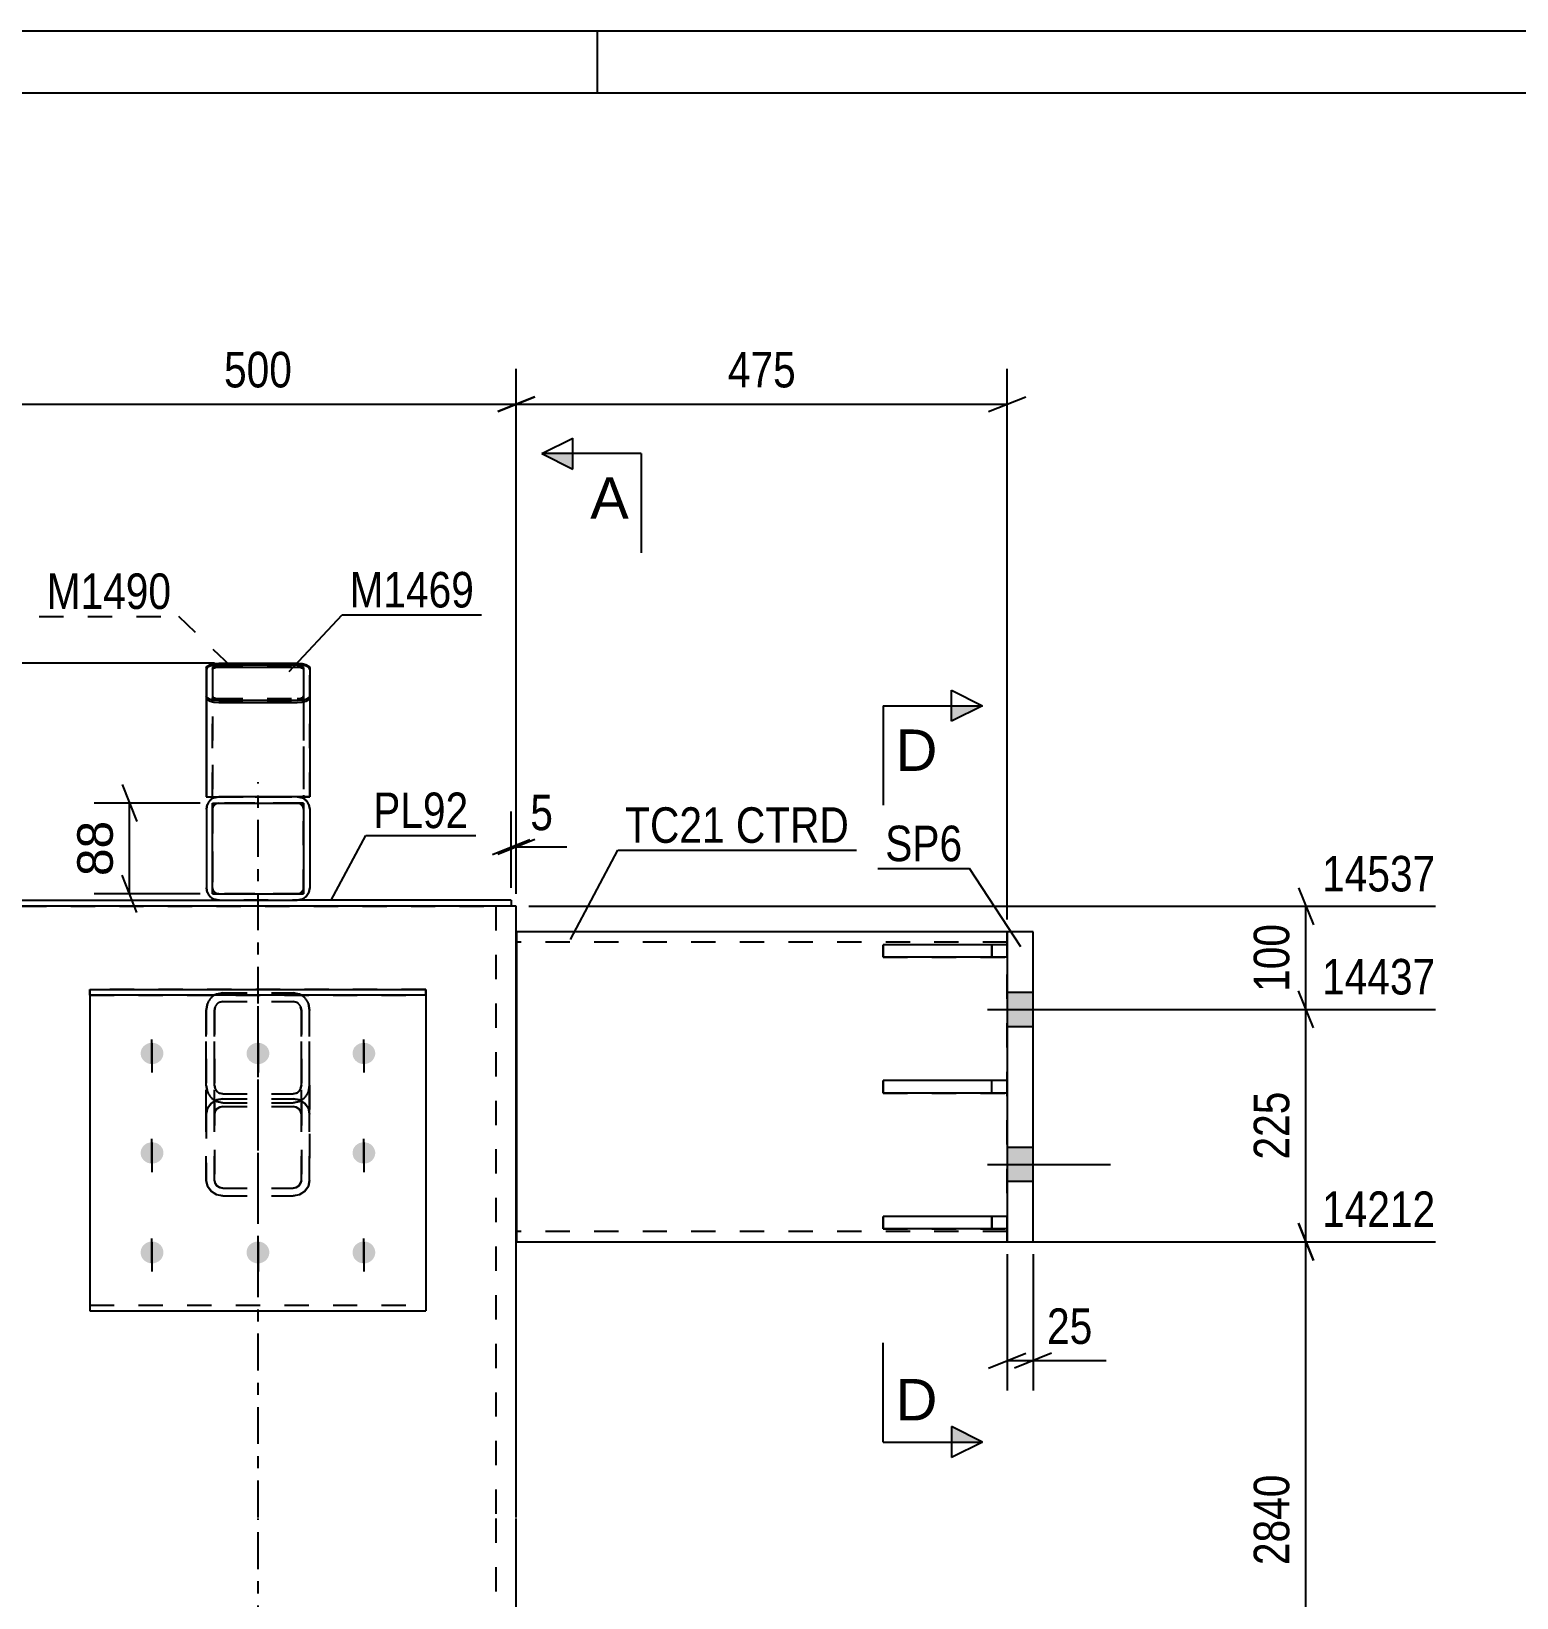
# Model space of a CAD drawing. Header units: millimetres. Extents: x -147 to 447, y -184 to 236.
# Drawn here: x -18.3 to 101.5, y 109.8 to 236.1 of the extents above; entities that cross this region are included whole.
import ezdxf

# ---------------------------------------------------------------- set-up
doc = ezdxf.new("R2010")
doc.units = ezdxf.units.MM
doc.linetypes.add('DXK_LINE_DOT2', pattern=[3.9198, 1.9599, -1.9599])
doc.linetypes.add('DXK_LINE_DOT3', pattern=[5.9187, 2.979, -0.9799, 0.9799, -0.9799])
doc.styles.add('Arial', font='arial.ttf', dxfattribs={"height": 0.2})
doc.styles.add('Arial Narrow', font='ARIALN.TTF', dxfattribs={"height": 0.2})

# ---------------------------------------------------------------- blocks, each defined once
blk = doc.blocks.new('Unknown-284876408-1134')
at = {"color": 5, "linetype": 'Continuous'}
for p, q in [((447.38, 236.15), (-146.62, 236.15)), ((27.38, 231.15), (27.38, 236.15)), ((442.38, 231.15), (-141.62, 231.15))]:
    blk.add_line(p, q, dxfattribs=at)
blk = doc.blocks.new('Part-284876408-3391 - 3382')
at = {"color": 2, "linetype": 'Continuous'}
for p, q in [((-4.09, 184.83), (-4.16, 184.69)), ((-4.16, 184.69), (-4.16, 174.41)), ((-3.87, 184.95), (-4.09, 184.83)), ((-3.55, 185.03), (-3.87, 184.95)), ((-3.66, 184.69), (-3.63, 184.76)), ((-3.66, 184.69), (-3.66, 182.39)), ((-3.63, 184.76), (-3.52, 184.82)), ((-3.16, 185.06), (-3.55, 185.03)), ((-3.52, 184.82), (-3.36, 184.86)), ((-3.36, 184.86), (-3.16, 184.87)), ((-3.16, 185.06), (3.17, 185.06)), ((-3.16, 184.87), (3.17, 184.87)), ((3.55, 185.03), (3.17, 185.06)), ((3.17, 184.87), (3.36, 184.86)), ((3.36, 184.86), (3.52, 184.82)), ((3.52, 184.82), (3.63, 184.76)), ((3.88, 184.95), (3.55, 185.03)), ((3.63, 184.76), (3.67, 184.69)), ((3.67, 184.69), (3.67, 182.39)), ((4.09, 184.83), (3.88, 184.95)), ((4.17, 184.69), (4.09, 184.83)), ((4.17, 184.69), (4.17, 174.41)), ((-4.16, 182.39), (-4.09, 182.25)), ((-4.09, 182.25), (-3.87, 182.13)), ((-3.87, 182.13), (-3.55, 182.05)), ((-3.63, 182.32), (-3.66, 182.39)), ((-3.52, 182.26), (-3.63, 182.32)), ((-3.55, 182.05), (-3.16, 182.02)), ((-3.36, 182.22), (-3.52, 182.26)), ((-3.16, 182.2), (-3.36, 182.22)), ((-3.16, 182.2), (3.17, 182.2)), ((-3.16, 182.02), (3.17, 182.02)), ((3.36, 182.22), (3.17, 182.2)), ((3.17, 182.02), (3.55, 182.05)), ((3.52, 182.26), (3.36, 182.22)), ((3.63, 182.32), (3.52, 182.26)), ((3.55, 182.05), (3.88, 182.13)), ((3.67, 182.39), (3.63, 182.32)), ((3.88, 182.13), (4.09, 182.25)), ((4.09, 182.25), (4.17, 182.39)), ((-4.16, 174.41), (-3.16, 174.41)), ((4.17, 174.41), (3.17, 174.41))]:
    blk.add_line(p, q, dxfattribs=at)
at = {"color": 7, "linetype": 'DXK_LINE_DOT2'}
for p, q in [((-3.66, 174.41), (-3.66, 182.39)), ((3.67, 182.39), (3.67, 174.41)), ((-4.16, 174.41), (-4.09, 174.41)), ((-4.09, 174.41), (-3.87, 174.41)), ((3.17, 174.41), (-3.16, 174.41))]:
    blk.add_line(p, q, dxfattribs=at)
blk = doc.blocks.new('Part-284876408-3384 - 3382')
at = {"color": 2, "linetype": 'Continuous'}
for p, q in [((-3.66, 166.58), (-3.66, 173.91)), ((-3.66, 173.91), (3.67, 173.91)), ((3.67, 173.91), (3.67, 166.58)), ((-3.66, 166.58), (3.67, 166.58))]:
    blk.add_line(p, q, dxfattribs=at)
at = {"color": 7, "linetype": 'DXK_LINE_DOT2'}
for p, q in [((-3.66, 173.91), (3.67, 173.91)), ((3.67, 166.58), (-3.66, 166.58))]:
    blk.add_line(p, q, dxfattribs=at)
blk = doc.blocks.new('Part-284876408-3385 - 3382')
at = {"color": 7, "linetype": 'DXK_LINE_DOT2'}
for p, q in [((-3.66, 173.91), (-3.66, 166.58)), ((3.67, 173.91), (-3.66, 173.91)), ((-3.66, 173.91), (3.17, 173.91)), ((3.67, 166.58), (3.67, 173.91)), ((3.67, 166.58), (-3.66, 166.58)), ((-3.66, 166.58), (3.17, 166.58))]:
    blk.add_line(p, q, dxfattribs=at)
blk = doc.blocks.new('Part-284876408-3386 - 3382')
at = {"color": 2, "linetype": 'Continuous'}
for p, q in [((-3.16, 174.41), (-3.55, 174.33)), ((-3.16, 174.41), (-3.16, 174.41)), ((3.17, 174.41), (-3.16, 174.41)), ((3.17, 174.41), (3.17, 174.41)), ((3.55, 174.33), (3.17, 174.41)), ((-4.09, 173.79), (-4.16, 173.41)), ((-4.16, 173.41), (-4.16, 173.41)), ((-4.16, 173.41), (-4.16, 167.08)), ((4.17, 173.41), (4.09, 173.79)), ((4.17, 173.41), (4.17, 173.41)), ((4.17, 173.41), (4.17, 167.08)), ((-4.16, 167.08), (-4.09, 166.69)), ((4.09, 166.69), (4.17, 167.08)), ((-3.55, 166.15), (-3.16, 166.08)), ((-3.16, 166.08), (-3.16, 166.08)), ((-3.16, 166.08), (3.17, 166.08)), ((3.17, 166.08), (3.55, 166.15)), ((3.17, 166.08), (3.17, 166.08))]:
    blk.add_line(p, q, dxfattribs=at)
at = {"color": 7, "linetype": 'DXK_LINE_DOT2'}
for p, q in [((-3.55, 174.33), (-3.16, 174.41)), ((-3.16, 174.41), (3.17, 174.41)), ((3.17, 174.41), (3.55, 174.33)), ((-4.16, 173.41), (-4.09, 173.79)), ((-4.16, 173.41), (-4.16, 173.41)), ((-3.63, 173.6), (-3.66, 173.41)), ((-3.66, 173.41), (-3.66, 167.08)), ((-3.52, 173.76), (-3.63, 173.6)), ((-3.63, 173.6), (-3.52, 173.76)), ((-3.36, 173.87), (-3.52, 173.76)), ((-3.52, 173.76), (-3.36, 173.87)), ((-3.16, 173.91), (-3.36, 173.87)), ((-3.36, 173.87), (-3.16, 173.91)), ((-3.16, 173.91), (3.17, 173.91)), ((-3.16, 173.91), (-3.16, 173.91)), ((3.17, 173.91), (-3.16, 173.91)), ((3.17, 173.91), (3.17, 173.91)), ((3.36, 173.87), (3.17, 173.91)), ((3.17, 173.91), (3.36, 173.87)), ((3.52, 173.76), (3.36, 173.87)), ((3.36, 173.87), (3.52, 173.76)), ((3.63, 173.6), (3.52, 173.76)), ((3.52, 173.76), (3.63, 173.6)), ((3.67, 173.41), (3.63, 173.6)), ((3.67, 173.41), (3.67, 167.08)), ((4.09, 173.79), (4.17, 173.41)), ((4.17, 173.41), (4.17, 173.41)), ((-4.09, 166.69), (-4.16, 167.08)), ((-3.66, 167.08), (-3.63, 166.89)), ((-3.63, 166.89), (-3.52, 166.72)), ((-3.52, 166.72), (-3.63, 166.89)), ((3.52, 166.72), (3.63, 166.89)), ((3.63, 166.89), (3.52, 166.72)), ((3.67, 167.08), (3.63, 166.89)), ((4.17, 167.08), (4.09, 166.69)), ((-3.16, 166.08), (-3.55, 166.15)), ((-3.52, 166.72), (-3.36, 166.61)), ((-3.36, 166.61), (-3.52, 166.72)), ((-3.36, 166.61), (-3.16, 166.58)), ((-3.16, 166.58), (-3.36, 166.61)), ((-3.16, 166.58), (3.17, 166.58)), ((-3.16, 166.58), (-3.16, 166.58)), ((3.17, 166.58), (-3.16, 166.58)), ((-3.16, 166.08), (3.17, 166.08)), ((3.17, 166.58), (3.36, 166.61)), ((3.36, 166.61), (3.17, 166.58)), ((3.17, 166.58), (3.17, 166.58)), ((3.55, 166.15), (3.17, 166.08)), ((3.36, 166.61), (3.52, 166.72)), ((3.52, 166.72), (3.36, 166.61))]:
    blk.add_line(p, q, dxfattribs=at)
at = {"color": 7, "linetype": 'DXK_LINE_DOT3'}
blk.add_line((0, 170.24), (0, 170.24), dxfattribs=at)
at = {"color": 2, "linetype": 'Continuous'}
for centre, start, end in [((-3.16, 173.41), 112.5, 157.5), ((3.17, 173.41), 22.5, 67.5), ((-3.16, 167.08), 202.5, 247.5), ((3.17, 167.08), 292.5, 337.5)]:
    blk.add_arc(centre, 1, start, end, dxfattribs=at)
at = {"color": 7, "linetype": 'DXK_LINE_DOT2'}
for centre, start, end in [((-3.16, 173.41), 112.5, 157.5), ((3.17, 173.41), 22.5, 67.5), ((-3.16, 167.08), 202.5, 247.5), ((3.17, 167.08), 292.5, 337.5)]:
    blk.add_arc(centre, 1, start, end, dxfattribs=at)
blk = doc.blocks.new('Part-284876408-3396 - 3382')
at = {"color": 2, "linetype": 'Continuous'}
for p, q in [((-4.17, 184.82), (-4.09, 184.96)), ((-4.17, 184.82), (-4.17, 174.41)), ((-4.09, 184.96), (-3.87, 185.08)), ((-3.87, 185.08), (-3.55, 185.16)), ((-3.55, 185.16), (-3.17, 185.19)), ((-3.17, 185.19), (3.17, 185.19)), ((3.17, 185.19), (3.55, 185.16)), ((3.55, 185.16), (3.87, 185.08)), ((3.87, 185.08), (4.09, 184.96)), ((4.09, 184.96), (4.17, 184.82)), ((4.17, 184.82), (4.17, 184.7)), ((-4.17, 174.41), (-4.16, 174.41))]:
    blk.add_line(p, q, dxfattribs=at)
at = {"color": 7, "linetype": 'DXK_LINE_DOT2'}
for p, q in [((-3.63, 184.89), (-3.67, 184.82)), ((-3.67, 184.82), (-3.67, 174.41)), ((-3.52, 184.95), (-3.63, 184.89)), ((-3.36, 184.99), (-3.52, 184.95)), ((-3.17, 185.01), (-3.36, 184.99)), ((-3.17, 185.01), (3.17, 185.01)), ((3.36, 184.99), (3.17, 185.01)), ((3.52, 184.95), (3.36, 184.99)), ((3.63, 184.89), (3.52, 184.95)), ((3.67, 184.82), (3.63, 184.89)), ((3.67, 184.82), (3.67, 174.41)), ((4.17, 174.41), (4.17, 184.7)), ((-4.09, 182.38), (-4.17, 182.52)), ((-3.87, 182.26), (-4.09, 182.38)), ((-3.55, 182.18), (-3.87, 182.26)), ((-3.67, 182.52), (-3.63, 182.45)), ((-3.63, 182.45), (-3.52, 182.39)), ((-3.17, 182.15), (-3.55, 182.18)), ((-3.52, 182.39), (-3.36, 182.35)), ((-3.36, 182.35), (-3.17, 182.34)), ((-3.17, 182.34), (3.17, 182.34)), ((-3.17, 182.15), (3.17, 182.15)), ((3.17, 182.34), (3.36, 182.35)), ((3.55, 182.18), (3.17, 182.15)), ((3.36, 182.35), (3.52, 182.39)), ((3.52, 182.39), (3.63, 182.45)), ((3.87, 182.26), (3.55, 182.18)), ((3.63, 182.45), (3.67, 182.52)), ((4.09, 182.38), (3.87, 182.26)), ((4.17, 182.52), (4.09, 182.38)), ((-4.16, 174.41), (4.17, 174.41))]:
    blk.add_line(p, q, dxfattribs=at)
blk = doc.blocks.new('Part-284876408-3397 - 3382')
at = {"color": 7, "linetype": 'DXK_LINE_DOT2'}
for p, q in [((13.54, 158.87), (-13.55, 158.87)), ((-13.55, 158.87), (-13.55, 158.41)), ((-13.55, 158.87), (-13.55, 132.96)), ((-13.55, 158.41), (13.54, 158.41)), ((13.54, 158.41), (13.54, 158.87)), ((13.54, 158.87), (13.54, 132.96)), ((-13.55, 133.42), (13.54, 133.42)), ((-13.55, 132.96), (13.54, 132.96))]:
    blk.add_line(p, q, dxfattribs=at)
blk = doc.blocks.new('Part-284876408-3399 - 3382')
at = {"color": 2, "linetype": 'Continuous'}
for p, q in [((50.42, 161.48), (50.42, 162.48)), ((60.42, 162.48), (50.42, 162.48)), ((60.42, 162.48), (60.42, 161.48)), ((60.42, 161.48), (50.42, 161.48))]:
    blk.add_line(p, q, dxfattribs=at)
at = {"color": 7, "linetype": 'DXK_LINE_DOT2'}
for p, q in [((59.17, 161.48), (59.17, 162.48)), ((60.42, 162.48), (60.42, 162.48)), ((60.42, 162.48), (60.42, 162.48)), ((60.42, 161.48), (60.42, 161.48)), ((60.42, 161.48), (60.42, 161.48))]:
    blk.add_line(p, q, dxfattribs=at)
blk = doc.blocks.new('Part-284876408-3400 - 3382')
at = {"color": 2, "linetype": 'Continuous'}
for p, q in [((50.42, 139.57), (50.42, 140.57)), ((60.42, 140.57), (50.42, 140.57)), ((60.42, 140.57), (60.42, 139.57)), ((60.42, 139.57), (50.42, 139.57))]:
    blk.add_line(p, q, dxfattribs=at)
at = {"color": 7, "linetype": 'DXK_LINE_DOT2'}
for p, q in [((59.17, 139.57), (59.17, 140.57)), ((60.42, 140.57), (60.42, 140.57)), ((60.42, 140.57), (60.42, 140.57)), ((60.42, 139.57), (60.42, 139.57)), ((60.42, 139.57), (60.42, 139.57))]:
    blk.add_line(p, q, dxfattribs=at)
blk = doc.blocks.new('Part-284876408-3401 - 3382')
at = {"color": 2, "linetype": 'Continuous'}
for p, q in [((50.42, 150.52), (50.42, 151.52)), ((60.42, 151.52), (50.42, 151.52)), ((60.42, 150.52), (50.42, 150.52)), ((60.42, 151.52), (60.42, 150.52))]:
    blk.add_line(p, q, dxfattribs=at)
at = {"color": 7, "linetype": 'DXK_LINE_DOT2'}
for p, q in [((59.17, 150.52), (59.17, 151.52)), ((60.42, 151.52), (60.42, 151.52)), ((60.42, 151.52), (60.42, 151.52)), ((60.42, 150.52), (60.42, 150.52)), ((60.42, 150.52), (60.42, 150.52))]:
    blk.add_line(p, q, dxfattribs=at)
blk = doc.blocks.new('Part-284876408-3402 - 3382')
at = {"color": 7, "linetype": 'DXK_LINE_DOT2'}
for p, q in [((60.42, 162.48), (50.42, 162.48)), ((50.42, 162.48), (50.42, 161.48)), ((59.17, 162.48), (59.17, 161.48)), ((60.42, 161.48), (60.42, 162.48)), ((50.42, 161.48), (60.42, 161.48))]:
    blk.add_line(p, q, dxfattribs=at)
blk = doc.blocks.new('Part-284876408-3403 - 3382')
at = {"color": 7, "linetype": 'DXK_LINE_DOT2'}
for p, q in [((60.42, 140.57), (50.42, 140.57)), ((50.42, 140.57), (50.42, 139.57)), ((59.17, 140.57), (59.17, 139.57)), ((60.42, 139.57), (60.42, 140.57)), ((50.42, 139.57), (60.42, 139.57))]:
    blk.add_line(p, q, dxfattribs=at)
blk = doc.blocks.new('Part-284876408-3404 - 3382')
at = {"color": 7, "linetype": 'DXK_LINE_DOT2'}
for p, q in [((60.42, 151.52), (50.42, 151.52)), ((50.42, 151.52), (50.42, 150.52)), ((50.42, 150.52), (60.42, 150.52)), ((59.17, 150.52), (59.17, 151.52)), ((60.42, 150.52), (60.42, 151.52))]:
    blk.add_line(p, q, dxfattribs=at)
blk = doc.blocks.new('Part-284876408-3422 - 3382')
at = {"color": 7, "linetype": 'DXK_LINE_DOT3'}
for p, q in [((0, 116.3), (0, 175.58)), ((0, 29.27), (0, 116.2))]:
    blk.add_line(p, q, dxfattribs=at)
at = {"color": 2, "linetype": 'Continuous'}
for p, q in [((-19.02, 165.58), (-17.5, 165.58)), ((19.02, 165.58), (-17.5, 165.58)), ((20.83, 165.58), (20.42, 165.58)), ((20.83, 116.3), (20.83, 165.58)), ((20.83, 29.27), (20.83, 116.2))]:
    blk.add_line(p, q, dxfattribs=at)
at = {"color": 7, "linetype": 'DXK_LINE_DOT2'}
for p, q in [((20.42, 165.58), (17.5, 165.58)), ((19.17, 165.58), (19.17, 116.3)), ((19.17, 116.2), (19.17, 29.27))]:
    blk.add_line(p, q, dxfattribs=at)
blk = doc.blocks.new('Bolt-284876408-3424 - 3382')
at = {"linetype": 'Continuous'}
for points in [[(60.42, 158.65), (60.42, 155.9), (62.5, 155.9), (62.5, 158.65)], [(60.42, 158.65), (60.42, 155.9), (62.5, 155.9), (62.5, 158.65)], [(60.42, 146.15), (60.42, 143.4), (62.5, 143.4), (62.5, 146.15)], [(60.42, 146.15), (60.42, 143.4), (62.5, 143.4), (62.5, 146.15)]]:
    blk.add_hatch(color=1, dxfattribs=at).paths.add_polyline_path(points)
at = {"color": 1, "linetype": 'Continuous'}
for p, q in [((60.42, 158.65), (62.5, 158.65)), ((60.42, 158.65), (62.5, 158.65)), ((58.84, 157.27), (68.75, 157.27)), ((58.84, 157.27), (68.75, 157.27)), ((60.42, 155.9), (62.5, 155.9)), ((60.42, 155.9), (62.5, 155.9)), ((60.42, 146.15), (62.5, 146.15)), ((60.42, 146.15), (62.5, 146.15)), ((58.84, 144.77), (68.75, 144.77)), ((58.84, 144.77), (68.75, 144.77)), ((60.42, 143.4), (62.5, 143.4)), ((60.42, 143.4), (62.5, 143.4))]:
    blk.add_line(p, q, dxfattribs=at)
blk = doc.blocks.new('Bolt-284876408-3427 - 3382')
at = {"color": 1, "linetype": 'DXK_LINE_DOT2'}
for p, q in [((-8.55, 152.89), (-8.55, 155.25)), ((0, 152.89), (0, 155.25)), ((8.54, 152.89), (8.54, 155.25)), ((-8.55, 144.86), (-8.55, 147.23)), ((8.54, 144.86), (8.54, 147.23)), ((-8.55, 136.84), (-8.55, 139.2)), ((0, 136.84), (0, 139.2)), ((8.54, 136.84), (8.54, 139.2))]:
    blk.add_line(p, q, dxfattribs=at)
blk = doc.blocks.new('Part-284876408-3497 - 3382')
at = {"color": 7, "linetype": 'DXK_LINE_DOT2'}
for p, q in [((-2.84, 158.61), (-3.35, 158.5)), ((-2.84, 158.61), (2.83, 158.61)), ((3.34, 158.5), (2.83, 158.61)), ((-4.07, 157.73), (-4.17, 157.19)), ((-4.17, 148.81), (-4.17, 157.19)), ((-4.17, 157.19), (-4.17, 151.16)), ((-3.5, 157.19), (-3.45, 157.46)), ((-3.5, 148.81), (-3.5, 157.19)), ((-3.5, 151.16), (-3.5, 157.19)), ((-3.09, 157.85), (-2.84, 157.9)), ((-2.84, 157.9), (2.83, 157.9)), ((2.83, 157.9), (3.08, 157.85)), ((3.44, 157.46), (3.5, 157.19)), ((3.5, 148.81), (3.5, 157.19)), ((3.5, 151.16), (3.5, 157.19)), ((4.16, 157.19), (4.06, 157.73)), ((4.16, 148.81), (4.16, 157.19)), ((4.16, 151.16), (4.16, 157.19)), ((-4.17, 143.48), (-4.17, 151.16)), ((-4.17, 151.16), (-4.07, 150.62)), ((-3.5, 143.48), (-3.5, 151.16)), ((-3.45, 150.89), (-3.5, 151.16)), ((-2.84, 150.45), (-3.09, 150.51)), ((-2.84, 150.45), (2.83, 150.45)), ((3.08, 150.51), (2.83, 150.45)), ((3.5, 151.16), (3.44, 150.89)), ((3.5, 143.48), (3.5, 151.16)), ((4.06, 150.62), (4.16, 151.16)), ((4.16, 143.48), (4.16, 151.16)), ((-4.17, 148.81), (-4.07, 149.29)), ((-4.07, 149.29), (-3.78, 149.69)), ((-3.78, 149.69), (-3.35, 149.96)), ((-3.31, 149.25), (-3.45, 149.05)), ((-3.35, 149.96), (-2.84, 150.06)), ((-3.35, 149.85), (-2.84, 149.74)), ((-3.09, 149.39), (-3.31, 149.25)), ((-2.84, 149.43), (-3.09, 149.39)), ((-2.84, 150.06), (2.83, 150.06)), ((-2.84, 149.74), (2.83, 149.74)), ((-2.84, 149.43), (2.83, 149.43)), ((2.83, 150.06), (3.34, 149.96)), ((2.83, 149.74), (3.34, 149.85)), ((3.08, 149.39), (2.83, 149.43)), ((3.3, 149.25), (3.08, 149.39)), ((3.44, 149.05), (3.3, 149.25)), ((3.34, 149.96), (3.77, 149.69)), ((3.77, 149.69), (4.06, 149.29)), ((4.06, 149.29), (4.16, 148.81)), ((-4.17, 143.48), (-4.17, 148.81)), ((-3.45, 149.05), (-3.5, 148.81)), ((-3.5, 143.48), (-3.5, 148.81)), ((3.5, 148.81), (3.44, 149.05)), ((3.5, 143.48), (3.5, 148.81)), ((4.16, 143.48), (4.16, 148.81)), ((-4.07, 143), (-4.17, 143.48)), ((-3.78, 142.6), (-4.07, 143)), ((-3.5, 143.48), (-3.45, 143.24)), ((-3.45, 143.24), (-3.31, 143.04)), ((-3.31, 143.04), (-3.09, 142.9)), ((-3.09, 142.9), (-2.84, 142.86)), ((-2.84, 142.86), (2.83, 142.86)), ((2.83, 142.86), (3.08, 142.9)), ((3.08, 142.9), (3.3, 143.04)), ((3.3, 143.04), (3.44, 143.24)), ((3.44, 143.24), (3.5, 143.48)), ((4.06, 143), (3.77, 142.6)), ((4.16, 143.48), (4.06, 143)), ((-3.35, 142.32), (-3.78, 142.6)), ((-2.84, 142.23), (-3.35, 142.32)), ((-2.84, 142.23), (2.83, 142.23)), ((3.34, 142.32), (2.83, 142.23)), ((3.77, 142.6), (3.34, 142.32))]:
    blk.add_line(p, q, dxfattribs=at)
at = {"color": 7, "linetype": 'DXK_LINE_DOT3'}
blk.add_line((0, 142.72), (0, 157.6), dxfattribs=at)
at = {"color": 7, "linetype": 'DXK_LINE_DOT2'}
for centre, radius, start, end in [((-2.78, 157.25), 1.38, 114.3199, 159.2417), ((2.77, 157.25), 1.38, 20.7583, 65.68), ((-2.81, 157.22), 0.69, 114.3199, 159.2417), ((2.8, 157.22), 0.69, 20.7583, 65.68), ((-2.78, 151.11), 1.38, 200.7583, 245.68), ((-2.81, 151.13), 0.69, 200.7583, 245.68), ((2.8, 151.13), 0.69, 294.3199, 339.2417), ((2.77, 151.11), 1.38, 294.3199, 339.2417)]:
    blk.add_arc(centre, radius, start, end, dxfattribs=at)
blk = doc.blocks.new('Part-284876408-3502 - 3382')
at = {"color": 2, "linetype": 'Continuous'}
for p, q in [((-20.42, 166.08), (-3.16, 166.08)), ((-20.42, 166.08), (-20.42, 165.58)), ((-20.42, 165.58), (-19.02, 165.58)), ((20.42, 166.08), (3.17, 166.08)), ((20.42, 165.58), (19.02, 165.58)), ((20.42, 166.08), (20.42, 165.58))]:
    blk.add_line(p, q, dxfattribs=at)
at = {"color": 7, "linetype": 'DXK_LINE_DOT2'}
for p, q in [((-19.02, 165.58), (19.02, 165.58)), ((20.42, 166.08), (-3.16, 166.08)), ((-3.16, 166.08), (3.17, 166.08))]:
    blk.add_line(p, q, dxfattribs=at)
blk = doc.blocks.new('Part-284876408-3537 - 3382')
at = {"color": 2, "linetype": 'Continuous'}
for p, q in [((60.42, 163.52), (60.42, 138.52)), ((62.5, 163.52), (60.42, 163.52)), ((62.5, 138.52), (62.5, 163.52)), ((60.42, 138.52), (62.5, 138.52))]:
    blk.add_line(p, q, dxfattribs=at)
blk = doc.blocks.new('Part-284876408-3548 - 3382')
at = {"color": 2, "linetype": 'Continuous'}
for p, q in [((20.84, 163.52), (20.84, 161.86)), ((60.42, 163.52), (20.84, 163.52)), ((20.84, 161.86), (20.84, 138.52)), ((20.84, 138.52), (60.42, 138.52))]:
    blk.add_line(p, q, dxfattribs=at)
at = {"color": 7, "linetype": 'DXK_LINE_DOT2'}
for p, q in [((60.42, 138.52), (60.42, 163.52)), ((60.42, 162.69), (20.84, 162.69)), ((20.84, 162.45), (20.84, 161.86)), ((20.84, 139.36), (20.84, 139.42)), ((60.42, 139.36), (20.84, 139.36))]:
    blk.add_line(p, q, dxfattribs=at)
blk = doc.blocks.new('Part-284876408-3573 - 3382')
at = {"color": 7, "linetype": 'DXK_LINE_DOT2'}
for p, q in [((-3.35, 158.5), (-2.84, 158.61)), ((-2.84, 158.61), (2.83, 158.61)), ((2.83, 158.61), (3.34, 158.5)), ((-4.17, 157.19), (-4.07, 157.74)), ((-4.17, 151.16), (-4.17, 157.19)), ((-4.17, 157.19), (-4.17, 148.81)), ((-3.45, 157.46), (-3.5, 157.19)), ((-3.5, 157.19), (-3.5, 149.87)), ((-3.5, 148.81), (-3.5, 157.19)), ((-2.84, 157.9), (-3.09, 157.85)), ((-2.84, 157.9), (2.83, 157.9)), ((3.08, 157.85), (2.83, 157.9)), ((3.5, 157.19), (3.44, 157.46)), ((3.5, 157.19), (3.5, 149.87)), ((3.5, 148.81), (3.5, 157.19)), ((4.06, 157.74), (4.16, 157.19)), ((4.16, 151.16), (4.16, 157.19)), ((4.16, 148.81), (4.16, 157.19)), ((-4.17, 143.48), (-4.17, 151.16)), ((-4.07, 150.62), (-4.17, 151.16)), ((-3.5, 151.16), (-3.45, 150.89)), ((-3.09, 150.51), (-2.84, 150.45)), ((-2.84, 150.45), (2.83, 150.45)), ((2.83, 150.45), (3.08, 150.51)), ((3.44, 150.89), (3.5, 151.16)), ((4.16, 151.16), (4.06, 150.62)), ((4.16, 151.16), (4.16, 143.48)), ((-4.07, 149.29), (-4.17, 148.81)), ((-3.78, 149.69), (-4.07, 149.29)), ((-3.35, 149.97), (-3.78, 149.69)), ((-3.5, 149.87), (-3.5, 143.48)), ((-3.45, 149.05), (-3.31, 149.25)), ((-2.84, 150.06), (-3.35, 149.97)), ((-2.84, 149.74), (-3.35, 149.85)), ((-3.31, 149.25), (-3.09, 149.39)), ((-3.09, 149.39), (-2.84, 149.43)), ((-2.84, 150.06), (2.83, 150.06)), ((-2.84, 149.74), (2.83, 149.74)), ((-2.84, 149.43), (2.83, 149.43)), ((3.34, 149.97), (2.83, 150.06)), ((3.34, 149.85), (2.83, 149.74)), ((2.83, 149.43), (3.08, 149.39)), ((3.08, 149.39), (3.3, 149.25)), ((3.3, 149.25), (3.44, 149.05)), ((3.77, 149.69), (3.34, 149.97)), ((3.5, 149.87), (3.5, 143.48)), ((4.06, 149.29), (3.77, 149.69)), ((4.16, 148.81), (4.06, 149.29)), ((-4.17, 148.81), (-4.17, 143.48)), ((-3.5, 148.81), (-3.45, 149.05)), ((-3.5, 143.48), (-3.5, 148.81)), ((3.44, 149.05), (3.5, 148.81)), ((3.5, 143.48), (3.5, 148.81)), ((4.16, 143.48), (4.16, 148.81)), ((-4.17, 143.48), (-4.07, 143)), ((-4.07, 143), (-3.78, 142.6)), ((-3.45, 143.24), (-3.5, 143.48)), ((-3.31, 143.04), (-3.45, 143.24)), ((-3.09, 142.9), (-3.31, 143.04)), ((-2.84, 142.86), (-3.09, 142.9)), ((-2.84, 142.86), (2.83, 142.86)), ((3.08, 142.9), (2.83, 142.86)), ((3.3, 143.04), (3.08, 142.9)), ((3.44, 143.24), (3.3, 143.04)), ((3.5, 143.48), (3.44, 143.24)), ((3.77, 142.6), (4.06, 143)), ((4.06, 143), (4.16, 143.48)), ((-3.78, 142.6), (-3.35, 142.33)), ((-3.35, 142.33), (-2.84, 142.23)), ((-2.84, 142.23), (2.83, 142.23)), ((2.83, 142.23), (3.34, 142.33)), ((3.34, 142.33), (3.77, 142.6))]:
    blk.add_line(p, q, dxfattribs=at)
for centre, radius, start, end in [((-2.78, 157.25), 1.38, 114.32, 159.2417), ((2.77, 157.25), 1.38, 20.7583, 65.68), ((-2.81, 157.22), 0.69, 114.32, 159.2417), ((2.8, 157.22), 0.69, 20.7583, 65.68), ((-2.78, 151.11), 1.38, 200.7583, 245.68), ((-2.81, 151.14), 0.69, 200.7583, 245.68), ((2.8, 151.14), 0.69, 294.32, 339.2417), ((2.77, 151.11), 1.38, 294.32, 339.2417)]:
    blk.add_arc(centre, radius, start, end, dxfattribs=at)
blk = doc.blocks.new('Part-284876408-3591 - 3382')
at = {"color": 2, "linetype": 'Continuous'}
for p, q in [((-13.55, 158.87), (13.54, 158.87)), ((-13.55, 158.41), (-13.55, 158.87)), ((13.54, 158.41), (-13.55, 158.41)), ((-13.55, 158.41), (-13.55, 132.96)), ((13.54, 158.87), (13.54, 158.41)), ((13.54, 158.41), (13.54, 132.96)), ((-13.55, 132.96), (13.54, 132.96))]:
    blk.add_line(p, q, dxfattribs=at)
at = {"color": 7, "linetype": 'DXK_LINE_DOT2'}
for p, q in [((-13.55, 158.87), (-13.55, 158.41)), ((13.54, 158.41), (13.54, 158.87)), ((-13.55, 133.42), (13.54, 133.42))]:
    blk.add_line(p, q, dxfattribs=at)
blk = doc.blocks.new('Bolt-284876408-3592 - 3382')
at = {"linetype": 'Continuous'}
for points in [[(-8.55, 154.58), (-8.36, 154.56), (-8.17, 154.5), (-8.01, 154.41), (-7.86, 154.29), (-7.75, 154.15), (-7.67, 153.98), (-7.63, 153.81), (-7.63, 153.63), (-7.67, 153.45), (-7.75, 153.29), (-7.86, 153.14), (-8.01, 153.02), (-8.17, 152.93), (-8.36, 152.87), (-8.55, 152.86), (-8.74, 152.87), (-8.92, 152.93), (-9.08, 153.02), (-9.23, 153.14), (-9.34, 153.29), (-9.42, 153.45), (-9.46, 153.63), (-9.46, 153.81), (-9.42, 153.98), (-9.34, 154.15), (-9.23, 154.29), (-9.08, 154.41), (-8.92, 154.5), (-8.74, 154.56)], [(0, 154.58), (0.19, 154.56), (0.37, 154.5), (0.53, 154.41), (0.68, 154.29), (0.79, 154.15), (0.87, 153.98), (0.91, 153.81), (0.91, 153.63), (0.87, 153.45), (0.79, 153.29), (0.68, 153.14), (0.53, 153.02), (0.37, 152.93), (0.19, 152.87), (0, 152.86), (-0.19, 152.87), (-0.38, 152.93), (-0.54, 153.02), (-0.69, 153.14), (-0.8, 153.29), (-0.88, 153.45), (-0.92, 153.63), (-0.92, 153.81), (-0.88, 153.98), (-0.8, 154.15), (-0.69, 154.29), (-0.54, 154.41), (-0.38, 154.5), (-0.19, 154.56)], [(8.54, 154.58), (8.73, 154.56), (8.91, 154.5), (9.08, 154.41), (9.22, 154.29), (9.33, 154.15), (9.41, 153.98), (9.45, 153.81), (9.45, 153.63), (9.41, 153.45), (9.33, 153.29), (9.22, 153.14), (9.08, 153.02), (8.91, 152.93), (8.73, 152.87), (8.54, 152.86), (8.35, 152.87), (8.16, 152.93), (8, 153.02), (7.86, 153.14), (7.74, 153.29), (7.67, 153.45), (7.63, 153.63), (7.63, 153.81), (7.67, 153.98), (7.74, 154.15), (7.86, 154.29), (8, 154.41), (8.16, 154.5), (8.35, 154.56)], [(-8.55, 146.55), (-8.36, 146.53), (-8.17, 146.48), (-8.01, 146.39), (-7.86, 146.27), (-7.75, 146.12), (-7.67, 145.96), (-7.63, 145.78), (-7.63, 145.6), (-7.67, 145.42), (-7.75, 145.26), (-7.86, 145.11), (-8.01, 144.99), (-8.17, 144.9), (-8.36, 144.85), (-8.55, 144.83), (-8.74, 144.85), (-8.92, 144.9), (-9.08, 144.99), (-9.23, 145.11), (-9.34, 145.26), (-9.42, 145.42), (-9.46, 145.6), (-9.46, 145.78), (-9.42, 145.96), (-9.34, 146.12), (-9.23, 146.27), (-9.08, 146.39), (-8.92, 146.48), (-8.74, 146.53)], [(8.54, 146.55), (8.73, 146.53), (8.91, 146.48), (9.08, 146.39), (9.22, 146.27), (9.33, 146.12), (9.41, 145.96), (9.45, 145.78), (9.45, 145.6), (9.41, 145.42), (9.33, 145.26), (9.22, 145.11), (9.08, 144.99), (8.91, 144.9), (8.73, 144.85), (8.54, 144.83), (8.35, 144.85), (8.16, 144.9), (8, 144.99), (7.86, 145.11), (7.74, 145.26), (7.67, 145.42), (7.63, 145.6), (7.63, 145.78), (7.67, 145.96), (7.74, 146.12), (7.86, 146.27), (8, 146.39), (8.16, 146.48), (8.35, 146.53)], [(-8.55, 138.55), (-8.36, 138.53), (-8.17, 138.47), (-8.01, 138.38), (-7.86, 138.26), (-7.75, 138.11), (-7.67, 137.94), (-7.63, 137.76), (-7.63, 137.57), (-7.67, 137.39), (-7.75, 137.22), (-7.86, 137.07), (-8.01, 136.95), (-8.17, 136.86), (-8.36, 136.8), (-8.55, 136.78), (-8.74, 136.8), (-8.92, 136.86), (-9.08, 136.95), (-9.23, 137.07), (-9.34, 137.22), (-9.42, 137.39), (-9.46, 137.57), (-9.46, 137.76), (-9.42, 137.94), (-9.34, 138.11), (-9.23, 138.26), (-9.08, 138.38), (-8.92, 138.47), (-8.74, 138.53)], [(0, 138.55), (0.19, 138.53), (0.37, 138.47), (0.53, 138.38), (0.68, 138.26), (0.79, 138.11), (0.87, 137.94), (0.91, 137.76), (0.91, 137.57), (0.87, 137.39), (0.79, 137.22), (0.68, 137.07), (0.53, 136.95), (0.37, 136.86), (0.19, 136.8), (0, 136.78), (-0.19, 136.8), (-0.38, 136.86), (-0.54, 136.95), (-0.69, 137.07), (-0.8, 137.22), (-0.88, 137.39), (-0.92, 137.57), (-0.92, 137.76), (-0.88, 137.94), (-0.8, 138.11), (-0.69, 138.26), (-0.54, 138.38), (-0.38, 138.47), (-0.19, 138.53)], [(8.54, 138.55), (8.73, 138.53), (8.91, 138.47), (9.08, 138.38), (9.22, 138.26), (9.33, 138.11), (9.41, 137.94), (9.45, 137.76), (9.45, 137.57), (9.41, 137.39), (9.33, 137.22), (9.22, 137.07), (9.08, 136.95), (8.91, 136.86), (8.73, 136.8), (8.54, 136.78), (8.35, 136.8), (8.16, 136.86), (8, 136.95), (7.86, 137.07), (7.74, 137.22), (7.67, 137.39), (7.63, 137.57), (7.63, 137.76), (7.67, 137.94), (7.74, 138.11), (7.86, 138.26), (8, 138.38), (8.16, 138.47), (8.35, 138.53)]]:
    blk.add_hatch(color=1, dxfattribs=at).paths.add_polyline_path(points)
at = {"color": 1, "linetype": 'Continuous'}
for p, q in [((-8.55, 154.54), (-8.55, 152.18)), ((0, 154.54), (0, 152.18)), ((8.54, 154.54), (8.54, 152.18)), ((-8.55, 146.52), (-8.55, 144.15)), ((8.54, 146.52), (8.54, 144.15)), ((-8.55, 138.49), (-8.55, 136.12)), ((0, 138.49), (0, 136.12)), ((8.54, 138.49), (8.54, 136.12))]:
    blk.add_line(p, q, dxfattribs=at)
blk = doc.blocks.new('StraightDimension-284876408-3718 - 3382')
at = {"color": 7, "linetype": 'Continuous'}
for p, q in [((85.11, 137.02), (83.91, 140.02)), ((61.42, 138.52), (94.95, 138.52)), ((84.51, 93.7), (84.51, 138.52)), ((83.91, 95.2), (85.11, 92.2)), ((63.51, 93.7), (94.95, 93.7))]:
    blk.add_line(p, q, dxfattribs=at)
at = {"color": 0}
blk.add_wipeout([(83.76, 120.37), (79.56, 120.37), (79.56, 111.85), (83.76, 111.85)], dxfattribs=at)
at = {"color": 3, "style": 'Arial Narrow'}
blk.add_text('2840', height=2.863, rotation=90.0002, dxfattribs=at).set_placement((83.16, 112.45))
at = {"color": 0, "linetype": 'Continuous'}
blk.add_wipeout([(95.55, 139.12), (95.55, 143.32), (85.21, 143.32), (85.21, 139.12)], dxfattribs=at)
at = {"color": 3, "linetype": 'Continuous', "style": 'Arial Narrow'}
blk.add_text('14212', height=2.863, dxfattribs=at).set_placement((85.81, 139.72))
blk = doc.blocks.new('StraightDimension-284876408-3732 - 3382')
at = {"color": 7, "linetype": 'Continuous'}
for p, q in [((83.91, 167.08), (85.11, 164.08)), ((21.83, 165.58), (94.95, 165.58)), ((84.51, 157.27), (84.51, 165.58)), ((85.11, 155.77), (83.91, 158.77)), ((63.5, 157.27), (94.95, 157.27))]:
    blk.add_line(p, q, dxfattribs=at)
at = {"color": 0, "linetype": 'Continuous'}
blk.add_wipeout([(95.55, 166.18), (95.55, 170.38), (85.21, 170.38), (85.21, 166.18)], dxfattribs=at)
at = {"color": 0}
blk.add_wipeout([(83.76, 164.77), (79.56, 164.77), (79.56, 158.08), (83.76, 158.08)], dxfattribs=at)
at = {"color": 3, "linetype": 'Continuous', "style": 'Arial Narrow'}
blk.add_text('14537', height=2.863, dxfattribs=at).set_placement((85.81, 166.78))
at = {"color": 3, "style": 'Arial Narrow'}
blk.add_text('100', height=2.863, rotation=90.0002, dxfattribs=at).set_placement((83.16, 158.68))
blk = doc.blocks.new('StraightDimension-284876408-3596 - 3382')
at = {"color": 7, "linetype": 'Continuous'}
blk.add_line((-3.5, 185.19), (-113.83, 185.19), dxfattribs=at)
blk = doc.blocks.new('StraightDimension-284876408-3607 - 3382')
at = {"color": 7, "linetype": 'Continuous'}
for p, q in [((-10.96, 175.41), (-9.76, 172.41)), ((-4.66, 173.91), (-13.21, 173.91)), ((-10.36, 166.58), (-10.36, 173.91)), ((-9.76, 165.08), (-10.96, 168.08)), ((-4.66, 166.58), (-13.21, 166.58))]:
    blk.add_line(p, q, dxfattribs=at)
at = {"color": 0}
blk.add_wipeout([(-11.11, 173.07), (-15.31, 173.07), (-15.31, 167.42), (-11.11, 167.42)], dxfattribs=at)
at = {"color": 3, "style": 'Arial'}
blk.add_text('88', height=2.865, rotation=90.0002, dxfattribs=at).set_placement((-11.71, 168.02))
blk = doc.blocks.new('StraightDimension-284876408-3725 - 3382')
at = {"color": 7, "linetype": 'Continuous'}
for p, q in [((85.11, 155.77), (83.91, 158.77)), ((63.5, 157.27), (94.95, 157.27)), ((84.51, 138.52), (84.51, 157.27)), ((83.91, 140.02), (85.11, 137.02)), ((61.42, 138.52), (94.95, 138.52))]:
    blk.add_line(p, q, dxfattribs=at)
at = {"color": 0}
blk.add_wipeout([(83.76, 151.24), (79.56, 151.24), (79.56, 144.56), (83.76, 144.56)], dxfattribs=at)
at = {"color": 3, "style": 'Arial Narrow'}
blk.add_text('225', height=2.863, rotation=90.0002, dxfattribs=at).set_placement((83.16, 145.16))
at = {"color": 0, "linetype": 'Continuous'}
blk.add_wipeout([(95.55, 157.87), (95.55, 162.07), (85.21, 162.07), (85.21, 157.87)], dxfattribs=at)
at = {"color": 3, "linetype": 'Continuous', "style": 'Arial Narrow'}
blk.add_text('14437', height=2.863, dxfattribs=at).set_placement((85.81, 158.47))
blk = doc.blocks.new('StraightDimension-284876408-3742 - 3382')
at = {"color": 7, "linetype": 'Continuous'}
for p, q in [((-85.64, 167.08), (-84.44, 164.08)), ((19.83, 165.58), (-95.48, 165.58)), ((-85.04, 157.27), (-85.04, 165.58)), ((-84.44, 155.77), (-85.64, 158.77)), ((-67.66, 157.27), (-95.48, 157.27))]:
    blk.add_line(p, q, dxfattribs=at)
at = {"color": 0, "linetype": 'Continuous'}
blk.add_wipeout([(-85.74, 166.18), (-85.74, 170.38), (-96.08, 170.38), (-96.08, 166.18)], dxfattribs=at)
at = {"color": 0}
blk.add_wipeout([(-85.79, 164.77), (-89.99, 164.77), (-89.99, 158.08), (-85.79, 158.08)], dxfattribs=at)
at = {"color": 3, "linetype": 'Continuous', "style": 'Arial Narrow'}
blk.add_text('14537', height=2.863, dxfattribs=at).set_placement((-95.48, 166.78))
at = {"color": 3, "style": 'Arial Narrow'}
blk.add_text('100', height=2.863, rotation=90.0002, dxfattribs=at).set_placement((-86.39, 158.68))
blk = doc.blocks.new('StraightDimension-284876408-3917 - 3382')
at = {"color": 7, "linetype": 'Continuous'}
for p, q in [((20.42, 167.08), (20.42, 173.22)), ((20.83, 166.58), (20.83, 173.22)), ((18.92, 169.77), (21.92, 170.97)), ((22.33, 170.97), (19.33, 169.77)), ((20.42, 170.37), (20.83, 170.37)), ((20.83, 170.37), (24.91, 170.37)), ((20.83, 170.37), (24.91, 170.37))]:
    blk.add_line(p, q, dxfattribs=at)
at = {"color": 0}
blk.add_wipeout([(24.39, 171.12), (24.39, 175.32), (21.36, 175.32), (21.36, 171.12)], dxfattribs=at)
at = {"color": 3, "style": 'Arial Narrow'}
blk.add_text('5', height=2.86, dxfattribs=at).set_placement((21.96, 171.72))
blk = doc.blocks.new('StraightDimension-284876408-5796 - 3382')
at = {"color": 7, "linetype": 'Continuous'}
for p, q in [((20.83, 166.58), (20.83, 208.93)), ((60.42, 164.52), (60.42, 208.93)), ((22.33, 206.68), (19.33, 205.48)), ((20.83, 206.08), (60.42, 206.08)), ((58.92, 205.48), (61.92, 206.68))]:
    blk.add_line(p, q, dxfattribs=at)
at = {"color": 0}
blk.add_wipeout([(43.97, 206.83), (43.97, 211.03), (37.29, 211.03), (37.29, 206.83)], dxfattribs=at)
at = {"color": 3, "style": 'Arial Narrow'}
blk.add_text('475', height=2.863, dxfattribs=at).set_placement((37.89, 207.43))
blk = doc.blocks.new('StraightDimension-284876408-5797 - 3382')
at = {"color": 7, "linetype": 'Continuous'}
for p, q in [((-20.83, 166.58), (-20.83, 208.93)), ((20.83, 166.58), (20.83, 208.93)), ((-19.33, 206.68), (-22.33, 205.48)), ((-20.83, 206.08), (20.83, 206.08)), ((19.33, 205.48), (22.33, 206.68))]:
    blk.add_line(p, q, dxfattribs=at)
at = {"color": 0}
blk.add_wipeout([(3.34, 206.83), (3.34, 211.03), (-3.34, 211.03), (-3.34, 206.83)], dxfattribs=at)
at = {"color": 3, "style": 'Arial Narrow'}
blk.add_text('500', height=2.863, dxfattribs=at).set_placement((-2.74, 207.43))
blk = doc.blocks.new('StraightDimension-284876408-6890 - 3382')
at = {"color": 7, "linetype": 'Continuous'}
for p, q in [((60.42, 137.52), (60.42, 126.54)), ((62.5, 137.52), (62.5, 126.54)), ((58.92, 128.34), (61.92, 129.54)), ((60.42, 128.94), (62.5, 128.94)), ((64, 129.54), (61, 128.34)), ((62.5, 128.94), (68.41, 128.94)), ((62.5, 128.94), (68.41, 128.94))]:
    blk.add_line(p, q, dxfattribs=at)
at = {"color": 0}
blk.add_wipeout([(67.89, 129.69), (67.89, 133.89), (63.03, 133.89), (63.03, 129.69)], dxfattribs=at)
at = {"color": 3, "style": 'Arial Narrow'}
blk.add_text('25', height=2.863, dxfattribs=at).set_placement((63.63, 130.29))
blk = doc.blocks.new('Mark-284876408-3392 - 3382')
at = {"color": 0}
blk.add_wipeout([(-6.99, 189.56), (-6.99, 192.56), (-17.04, 192.56), (-17.04, 189.56)], dxfattribs=at)
blk.add_wipeout([(-6.99, 189.56), (-6.99, 192.56), (-17.04, 192.56), (-17.04, 189.56)], dxfattribs=at)
at = {"color": 30, "linetype": 'DXK_LINE_DOT2'}
for p in [(-17.64, 188.96), (-2.2, 184.94)]:
    blk.add_line(p, (-6.39, 188.96), dxfattribs=at)
at = {"color": 3, "style": 'Arial Narrow'}
blk.add_text('M1490', height=2.863, dxfattribs=at).set_placement((-17.04, 189.56))
blk = doc.blocks.new('Mark-284876408-3387 - 3382')
at = {"color": 0}
blk.add_wipeout([(17.43, 189.68), (17.43, 192.68), (7.38, 192.68), (7.38, 189.68)], dxfattribs=at)
blk.add_wipeout([(17.43, 189.68), (17.43, 192.68), (7.38, 192.68), (7.38, 189.68)], dxfattribs=at)
at = {"color": 30, "linetype": 'Continuous'}
for p, q in [((2.5, 184.53), (6.78, 189.08)), ((6.78, 189.08), (18.03, 189.08))]:
    blk.add_line(p, q, dxfattribs=at)
at = {"color": 3, "style": 'Arial Narrow'}
blk.add_text('M1469', height=2.863, dxfattribs=at).set_placement((7.38, 189.68))
blk = doc.blocks.new('Mark-284876408-3498 - 3382')
at = {"color": 0}
blk.add_wipeout([(16.96, 171.89), (16.96, 174.89), (9.29, 174.89), (9.29, 171.89)], dxfattribs=at)
blk.add_wipeout([(16.96, 171.89), (16.96, 174.89), (9.29, 174.89), (9.29, 171.89)], dxfattribs=at)
at = {"color": 30, "linetype": 'Continuous'}
for p, q in [((5.89, 166.08), (8.69, 171.29)), ((8.69, 171.29), (17.56, 171.29))]:
    blk.add_line(p, q, dxfattribs=at)
at = {"color": 3, "style": 'Arial Narrow'}
blk.add_text('PL92', height=2.863, dxfattribs=at).set_placement((9.29, 171.89))
blk = doc.blocks.new('Mark-284876408-3533 - 3382')
at = {"color": 0}
blk.add_wipeout([(56.79, 169.22), (56.79, 172.22), (50.58, 172.22), (50.58, 169.22)], dxfattribs=at)
blk.add_wipeout([(56.79, 169.22), (56.79, 172.22), (50.58, 172.22), (50.58, 169.22)], dxfattribs=at)
at = {"color": 30, "linetype": 'Continuous'}
for p in [(49.98, 168.62), (61.51, 162.3)]:
    blk.add_line(p, (57.39, 168.62), dxfattribs=at)
at = {"color": 3, "style": 'Arial Narrow'}
blk.add_text('SP6', height=2.863, dxfattribs=at).set_placement((50.58, 169.22))
blk = doc.blocks.new('SectionMark-284876408-4047 - 3382')
at = {"linetype": 'Continuous'}
blk.add_hatch(color=6, dxfattribs=at).paths.add_polyline_path([(25.4, 202.09), (25.4, 200.84), (22.9, 202.09)])
at = {"color": 6, "linetype": 'Continuous'}
for p, q in [((22.9, 202.09), (25.4, 203.34)), ((25.4, 200.84), (25.4, 203.34)), ((30.9, 202.09), (22.9, 202.09)), ((22.9, 202.09), (25.4, 200.84)), ((30.9, 202.09), (30.9, 194.09))]:
    blk.add_line(p, q, dxfattribs=at)
at = {"color": 0, "linetype": 'Continuous'}
blk.add_wipeout([(29.9, 196.84), (29.9, 200.34), (26.79, 200.34), (26.79, 196.84)], dxfattribs=at)
at = {"color": 3, "linetype": 'Continuous', "style": 'Arial'}
blk.add_text('A', height=3.34, rotation=-0.0115, dxfattribs=at).set_placement((26.79, 196.84))
blk = doc.blocks.new('SectionMark-284876408-4057 - 3382')
at = {"linetype": 'Continuous'}
for points in [[(55.92, 180.5), (55.92, 181.75), (58.42, 181.75)], [(55.92, 122.37), (55.92, 123.62), (58.42, 122.37)]]:
    blk.add_hatch(color=6, dxfattribs=at).paths.add_polyline_path(points)
at = {"color": 6, "linetype": 'Continuous'}
for p, q in [((55.92, 180.5), (55.92, 183)), ((55.92, 183), (58.42, 181.75)), ((50.42, 181.75), (50.42, 173.75)), ((50.42, 181.75), (58.42, 181.75)), ((58.42, 181.75), (55.92, 180.5)), ((50.42, 122.37), (50.42, 130.37)), ((58.42, 122.37), (55.92, 123.62)), ((55.92, 123.62), (55.92, 121.12)), ((50.42, 122.37), (58.42, 122.37)), ((58.42, 122.37), (55.92, 121.12))]:
    blk.add_line(p, q, dxfattribs=at)
at = {"color": 0, "linetype": 'Continuous'}
for points in [[(54.79, 176.5), (54.79, 180), (51.42, 180), (51.42, 176.5)], [(54.79, 124.12), (54.79, 127.62), (51.42, 127.62), (51.42, 124.12)]]:
    blk.add_wipeout(points, dxfattribs=at)
at = {"color": 3, "linetype": 'Continuous', "style": 'Arial'}
for p in [(51.42, 176.5), (51.42, 124.12)]:
    blk.add_text('D', height=3.34, dxfattribs=at).set_placement(p)
blk = doc.blocks.new('Mark-284876408-7181 - 3382')
at = {"color": 0}
for points in [[(37.64, 170.7), (37.64, 173.7), (29.61, 173.7), (29.61, 170.7)], [(47.67, 170.7), (47.67, 173.7), (38.54, 173.7), (38.54, 170.7)]]:
    blk.add_wipeout(points, dxfattribs=at)
for points in [[(37.64, 170.7), (37.64, 173.7), (29.61, 173.7), (29.61, 170.7)], [(47.67, 170.7), (47.67, 173.7), (38.54, 173.7), (38.54, 170.7)]]:
    blk.add_wipeout(points, dxfattribs=at)
at = {"color": 30, "linetype": 'Continuous'}
for p, q in [((25.19, 162.91), (29.01, 170.1)), ((29.01, 170.1), (48.27, 170.1))]:
    blk.add_line(p, q, dxfattribs=at)
at = {"color": 3, "style": 'Arial Narrow'}
for s, p in [('TC21', (29.61, 170.7)), ('CTRD', (38.54, 170.7))]:
    blk.add_text(s, height=2.863, dxfattribs=at).set_placement(p)

msp = doc.modelspace()

# ---------------------------------------------------------------- block references
for name in ['Unknown-284876408-1134', 'Part-284876408-3396 - 3382', 'Part-284876408-3391 - 3382', 'Part-284876408-3422 - 3382', 'Part-284876408-3386 - 3382', 'Part-284876408-3384 - 3382', 'Part-284876408-3385 - 3382', 'Part-284876408-3502 - 3382', 'Part-284876408-3548 - 3382', 'Part-284876408-3537 - 3382', 'Part-284876408-3399 - 3382', 'Part-284876408-3402 - 3382', 'Part-284876408-3397 - 3382', 'Part-284876408-3591 - 3382', 'Part-284876408-3497 - 3382', 'Part-284876408-3573 - 3382', 'Bolt-284876408-3424 - 3382', 'Bolt-284876408-3592 - 3382', 'Bolt-284876408-3427 - 3382', 'Part-284876408-3401 - 3382', 'Part-284876408-3404 - 3382', 'Part-284876408-3400 - 3382', 'Part-284876408-3403 - 3382']:
    msp.add_blockref(name, (0, 0))

# ---------------------------------------------------------------- next in the draw order: block references
for name in ['StraightDimension-284876408-3596 - 3382', 'StraightDimension-284876408-3732 - 3382', 'StraightDimension-284876408-3718 - 3382']:
    msp.add_blockref(name, (0, 0))

# ---------------------------------------------------------------- next in the draw order: block references
for name in ['StraightDimension-284876408-3607 - 3382', 'StraightDimension-284876408-3725 - 3382']:
    msp.add_blockref(name, (0, 0))

# ---------------------------------------------------------------- next in the draw order: block references
for name in ['StraightDimension-284876408-3742 - 3382', 'StraightDimension-284876408-6890 - 3382']:
    msp.add_blockref(name, (0, 0))

# ---------------------------------------------------------------- next in the draw order: block references
msp.add_blockref('StraightDimension-284876408-3917 - 3382', (0, 0))

# ---------------------------------------------------------------- next in the draw order: block references
msp.add_blockref('StraightDimension-284876408-5796 - 3382', (0, 0))

# ---------------------------------------------------------------- next in the draw order: block references
for name in ['StraightDimension-284876408-5797 - 3382', 'Mark-284876408-3533 - 3382']:
    msp.add_blockref(name, (0, 0))

# ---------------------------------------------------------------- next in the draw order: block references
for name in ['SectionMark-284876408-4047 - 3382', 'Mark-284876408-3392 - 3382', 'Mark-284876408-3387 - 3382', 'SectionMark-284876408-4057 - 3382', 'Mark-284876408-3498 - 3382']:
    msp.add_blockref(name, (0, 0))

# ---------------------------------------------------------------- next in the draw order: block references
msp.add_blockref('Mark-284876408-7181 - 3382', (0, 0))

doc.saveas('drawing.dxf')
